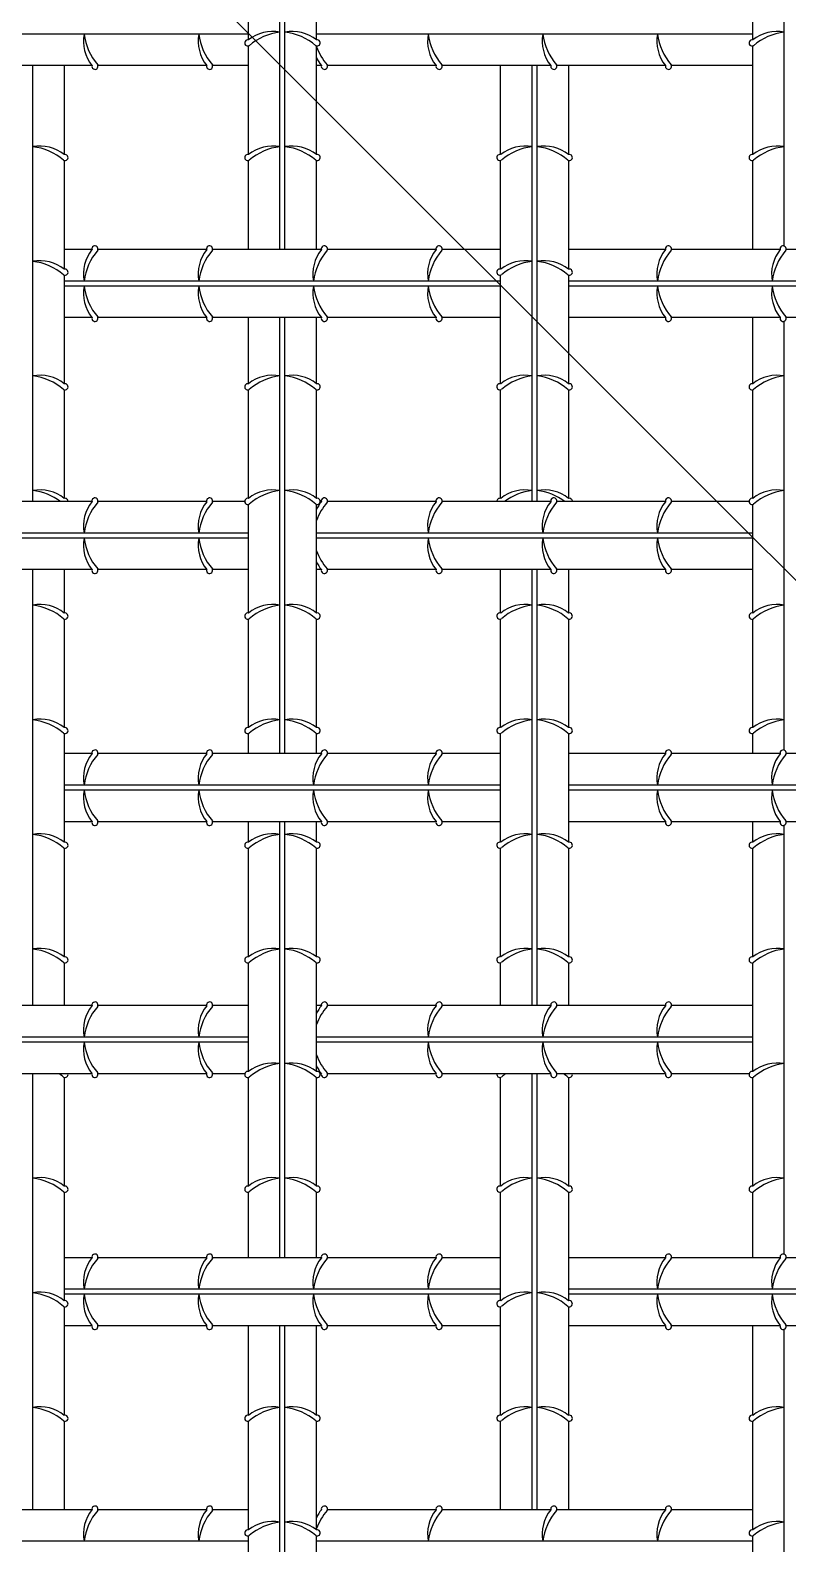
# Model space of a CAD drawing. Header units: millimetres. Extents: x -4774.1 to -4752.9, y -4666.5 to -4651.
# Drawn here: x -4760.564 to -4759.723, y -4660.038 to -4658.356 of the extents above; entities that cross this region are included whole.
import ezdxf

# ---------------------------------------------------------------- set-up
doc = ezdxf.new("R2010")
doc.units = ezdxf.units.MM
doc.header["$LTSCALE"] = 10
doc.layers.add('Termotécnica', color=7, linetype='Continuous')

msp = doc.modelspace()

# ---------------------------------------------------------------- linework, layer by layer
at = {"layer": 'Termotécnica', "color": 1}
for p, q in [((-4760.2863, -4658.6001), (-4760.2863, -4658.1157)), ((-4760.2808, -4658.6001), (-4760.2808, -4658.1157)), ((-4759.7263, -4658.5963), (-4759.7263, -4658.1195)), ((-4760.3213, -4658.3672), (-4760.3213, -4658.2464)), ((-4760.2457, -4658.3672), (-4760.2457, -4658.2464)), ((-4759.7613, -4658.3672), (-4759.7613, -4658.2464)), ((-4760.3213, -4658.3606), (-4760.8057, -4658.3606)), ((-4759.7613, -4658.3606), (-4760.2457, -4658.3606)), ((-4760.3213, -4658.4945), (-4760.3213, -4658.3738)), ((-4760.2457, -4658.4945), (-4760.2457, -4658.3738)), ((-4759.7613, -4658.4945), (-4759.7613, -4658.3738)), ((-4760.495, -4658.3957), (-4760.6157, -4658.3957)), ((-4760.5608, -4658.8801), (-4760.5608, -4658.3957)), ((-4760.5257, -4658.4945), (-4760.5257, -4658.3957)), ((-4760.3677, -4658.3957), (-4760.4884, -4658.3957)), ((-4760.3213, -4658.3957), (-4760.3611, -4658.3957)), ((-4760.2403, -4658.3957), (-4760.2457, -4658.3957)), ((-4760.113, -4658.3957), (-4760.2337, -4658.3957)), ((-4759.9856, -4658.3957), (-4760.1064, -4658.3957)), ((-4760.0413, -4658.4945), (-4760.0413, -4658.3957)), ((-4760.0063, -4658.8801), (-4760.0063, -4658.3957)), ((-4760.0008, -4658.8801), (-4760.0008, -4658.3957)), ((-4759.8583, -4658.3957), (-4759.979, -4658.3957)), ((-4759.9657, -4658.4945), (-4759.9657, -4658.3957)), ((-4759.7613, -4658.3957), (-4759.8517, -4658.3957)), ((-4760.5257, -4658.6218), (-4760.5257, -4658.5011)), ((-4760.3213, -4658.6001), (-4760.3213, -4658.5011)), ((-4760.2457, -4658.6001), (-4760.2457, -4658.5011)), ((-4760.0413, -4658.6218), (-4760.0413, -4658.5011)), ((-4759.9657, -4658.6218), (-4759.9657, -4658.5011)), ((-4759.7613, -4658.6001), (-4759.7613, -4658.5011)), ((-4760.495, -4658.6001), (-4760.5257, -4658.6001)), ((-4760.3677, -4658.6001), (-4760.4884, -4658.6001)), ((-4760.2403, -4658.6001), (-4760.3611, -4658.6001)), ((-4760.113, -4658.6001), (-4760.2337, -4658.6001)), ((-4760.0413, -4658.6001), (-4760.1064, -4658.6001)), ((-4759.8583, -4658.6001), (-4759.9657, -4658.6001)), ((-4759.731, -4658.6001), (-4759.8517, -4658.6001)), ((-4759.6036, -4658.6001), (-4759.7244, -4658.6001)), ((-4760.5257, -4658.7492), (-4760.5257, -4658.6285)), ((-4760.0413, -4658.6352), (-4760.5257, -4658.6352)), ((-4760.0413, -4658.6406), (-4760.5257, -4658.6406)), ((-4760.0413, -4658.7492), (-4760.0413, -4658.6285)), ((-4759.9657, -4658.7492), (-4759.9657, -4658.6285)), ((-4759.4813, -4658.6352), (-4759.9657, -4658.6352)), ((-4759.4813, -4658.6406), (-4759.9657, -4658.6406)), ((-4760.495, -4658.6757), (-4760.5257, -4658.6757)), ((-4760.3677, -4658.6757), (-4760.4884, -4658.6757)), ((-4760.2403, -4658.6757), (-4760.3611, -4658.6757)), ((-4760.3213, -4658.7492), (-4760.3213, -4658.6757)), ((-4760.2863, -4659.1601), (-4760.2863, -4658.6757)), ((-4760.2808, -4659.1601), (-4760.2808, -4658.6757)), ((-4760.2457, -4658.7492), (-4760.2457, -4658.6757)), ((-4760.113, -4658.6757), (-4760.2337, -4658.6757)), ((-4760.0413, -4658.6757), (-4760.1064, -4658.6757)), ((-4759.8583, -4658.6757), (-4759.9657, -4658.6757)), ((-4759.731, -4658.6757), (-4759.8517, -4658.6757)), ((-4759.7613, -4658.7492), (-4759.7613, -4658.6757)), ((-4759.6036, -4658.6757), (-4759.7244, -4658.6757)), ((-4759.7263, -4659.1563), (-4759.7263, -4658.6795)), ((-4760.5257, -4658.8765), (-4760.5257, -4658.7558)), ((-4760.3213, -4658.8765), (-4760.3213, -4658.7558)), ((-4760.2457, -4658.8765), (-4760.2457, -4658.7558)), ((-4760.0413, -4658.8765), (-4760.0413, -4658.7558)), ((-4759.9657, -4658.8765), (-4759.9657, -4658.7558)), ((-4759.7613, -4658.8765), (-4759.7613, -4658.7558)), ((-4760.495, -4658.8801), (-4760.6157, -4658.8801)), ((-4760.3677, -4658.8801), (-4760.4884, -4658.8801)), ((-4760.3254, -4658.8801), (-4760.3611, -4658.8801)), ((-4760.3213, -4659.0039), (-4760.3213, -4658.8831)), ((-4760.2457, -4659.0039), (-4760.2457, -4658.8831)), ((-4760.2403, -4658.8801), (-4760.2416, -4658.8801)), ((-4760.113, -4658.8801), (-4760.2337, -4658.8801)), ((-4759.9856, -4658.8801), (-4760.1064, -4658.8801)), ((-4759.8583, -4658.8801), (-4759.979, -4658.8801)), ((-4759.7654, -4658.8801), (-4759.8517, -4658.8801)), ((-4759.7613, -4659.0039), (-4759.7613, -4658.8831)), ((-4760.3213, -4658.9152), (-4760.8057, -4658.9152)), ((-4760.3213, -4658.9206), (-4760.8057, -4658.9206)), ((-4759.7613, -4658.9152), (-4760.2457, -4658.9152)), ((-4759.7613, -4658.9206), (-4760.2457, -4658.9206)), ((-4760.495, -4658.9557), (-4760.6157, -4658.9557)), ((-4760.5608, -4659.4401), (-4760.5608, -4658.9557)), ((-4760.5257, -4659.0039), (-4760.5257, -4658.9557)), ((-4760.3677, -4658.9557), (-4760.4884, -4658.9557)), ((-4760.3213, -4658.9557), (-4760.3611, -4658.9557)), ((-4760.2403, -4658.9557), (-4760.2457, -4658.9557)), ((-4760.113, -4658.9557), (-4760.2337, -4658.9557)), ((-4759.9856, -4658.9557), (-4760.1064, -4658.9557)), ((-4760.0413, -4659.0039), (-4760.0413, -4658.9557)), ((-4760.0063, -4659.4401), (-4760.0063, -4658.9557)), ((-4760.0008, -4659.4401), (-4760.0008, -4658.9557)), ((-4759.8583, -4658.9557), (-4759.979, -4658.9557)), ((-4759.9657, -4659.0039), (-4759.9657, -4658.9557)), ((-4759.7613, -4658.9557), (-4759.8517, -4658.9557)), ((-4760.5257, -4659.1312), (-4760.5257, -4659.0105)), ((-4760.3213, -4659.1312), (-4760.3213, -4659.0105)), ((-4760.2457, -4659.1312), (-4760.2457, -4659.0105)), ((-4760.0413, -4659.1312), (-4760.0413, -4659.0105)), ((-4759.9657, -4659.1312), (-4759.9657, -4659.0105)), ((-4759.7613, -4659.1312), (-4759.7613, -4659.0105)), ((-4760.5257, -4659.2585), (-4760.5257, -4659.1378)), ((-4760.3213, -4659.1601), (-4760.3213, -4659.1378)), ((-4760.2457, -4659.1601), (-4760.2457, -4659.1378)), ((-4760.0413, -4659.2585), (-4760.0413, -4659.1378)), ((-4759.9657, -4659.2585), (-4759.9657, -4659.1378)), ((-4759.7613, -4659.1601), (-4759.7613, -4659.1378)), ((-4760.495, -4659.1601), (-4760.5257, -4659.1601)), ((-4760.3677, -4659.1601), (-4760.4884, -4659.1601)), ((-4760.2403, -4659.1601), (-4760.3611, -4659.1601)), ((-4760.113, -4659.1601), (-4760.2337, -4659.1601)), ((-4760.0413, -4659.1601), (-4760.1064, -4659.1601)), ((-4759.8583, -4659.1601), (-4759.9657, -4659.1601)), ((-4759.731, -4659.1601), (-4759.8517, -4659.1601)), ((-4759.6036, -4659.1601), (-4759.7244, -4659.1601)), ((-4760.0413, -4659.1952), (-4760.5257, -4659.1952)), ((-4759.4813, -4659.1952), (-4759.9657, -4659.1952)), ((-4760.0413, -4659.2006), (-4760.5257, -4659.2006)), ((-4759.4813, -4659.2006), (-4759.9657, -4659.2006)), ((-4760.495, -4659.2357), (-4760.5257, -4659.2357)), ((-4760.3677, -4659.2357), (-4760.4884, -4659.2357)), ((-4760.2403, -4659.2357), (-4760.3611, -4659.2357)), ((-4760.3213, -4659.2585), (-4760.3213, -4659.2357)), ((-4760.2863, -4659.7201), (-4760.2863, -4659.2357)), ((-4760.2808, -4659.7201), (-4760.2808, -4659.2357)), ((-4760.2457, -4659.2585), (-4760.2457, -4659.2357)), ((-4760.113, -4659.2357), (-4760.2337, -4659.2357)), ((-4760.0413, -4659.2357), (-4760.1064, -4659.2357)), ((-4759.8583, -4659.2357), (-4759.9657, -4659.2357)), ((-4759.731, -4659.2357), (-4759.8517, -4659.2357)), ((-4759.7613, -4659.2585), (-4759.7613, -4659.2357)), ((-4759.7263, -4659.7163), (-4759.7263, -4659.2395)), ((-4759.6036, -4659.2357), (-4759.7244, -4659.2357)), ((-4760.5257, -4659.3859), (-4760.5257, -4659.2651)), ((-4760.3213, -4659.3859), (-4760.3213, -4659.2651)), ((-4760.2457, -4659.3859), (-4760.2457, -4659.2651)), ((-4760.0413, -4659.3859), (-4760.0413, -4659.2651)), ((-4759.9657, -4659.3859), (-4759.9657, -4659.2651)), ((-4759.7613, -4659.3859), (-4759.7613, -4659.2651)), ((-4760.5257, -4659.4401), (-4760.5257, -4659.3925)), ((-4760.3213, -4659.5132), (-4760.3213, -4659.3925)), ((-4760.2457, -4659.5132), (-4760.2457, -4659.3925)), ((-4760.0413, -4659.4401), (-4760.0413, -4659.3925)), ((-4759.9657, -4659.4401), (-4759.9657, -4659.3925)), ((-4759.7613, -4659.5132), (-4759.7613, -4659.3925)), ((-4760.495, -4659.4401), (-4760.6157, -4659.4401)), ((-4760.3677, -4659.4401), (-4760.4884, -4659.4401)), ((-4760.3213, -4659.4401), (-4760.3611, -4659.4401)), ((-4760.2403, -4659.4401), (-4760.2457, -4659.4401)), ((-4760.113, -4659.4401), (-4760.2337, -4659.4401)), ((-4759.9856, -4659.4401), (-4760.1064, -4659.4401)), ((-4759.8583, -4659.4401), (-4759.979, -4659.4401)), ((-4759.7613, -4659.4401), (-4759.8517, -4659.4401)), ((-4760.3213, -4659.4752), (-4760.8057, -4659.4752)), ((-4760.3213, -4659.4806), (-4760.8057, -4659.4806)), ((-4759.7613, -4659.4752), (-4760.2457, -4659.4752)), ((-4759.7613, -4659.4806), (-4760.2457, -4659.4806)), ((-4760.495, -4659.5157), (-4760.6157, -4659.5157)), ((-4760.5608, -4660.0001), (-4760.5608, -4659.5157)), ((-4760.3677, -4659.5157), (-4760.4884, -4659.5157)), ((-4760.3254, -4659.5157), (-4760.3611, -4659.5157)), ((-4760.2403, -4659.5157), (-4760.2417, -4659.5157)), ((-4760.113, -4659.5157), (-4760.2337, -4659.5157)), ((-4759.9856, -4659.5157), (-4760.1064, -4659.5157)), ((-4760.0063, -4660.0001), (-4760.0063, -4659.5157)), ((-4760.0008, -4660.0001), (-4760.0008, -4659.5157)), ((-4759.8583, -4659.5157), (-4759.979, -4659.5157)), ((-4759.7654, -4659.5157), (-4759.8517, -4659.5157)), ((-4760.5257, -4659.6406), (-4760.5257, -4659.5198)), ((-4760.3213, -4659.6406), (-4760.3213, -4659.5198)), ((-4760.2457, -4659.6406), (-4760.2457, -4659.5198)), ((-4760.0413, -4659.6406), (-4760.0413, -4659.5198)), ((-4759.9657, -4659.6406), (-4759.9657, -4659.5198)), ((-4759.7613, -4659.6406), (-4759.7613, -4659.5198)), ((-4760.5257, -4659.7679), (-4760.5257, -4659.6472)), ((-4760.3213, -4659.7201), (-4760.3213, -4659.6472)), ((-4760.2457, -4659.7201), (-4760.2457, -4659.6472)), ((-4760.0413, -4659.7679), (-4760.0413, -4659.6472)), ((-4759.9657, -4659.7679), (-4759.9657, -4659.6472)), ((-4759.7613, -4659.7201), (-4759.7613, -4659.6472)), ((-4760.495, -4659.7201), (-4760.5257, -4659.7201)), ((-4760.3677, -4659.7201), (-4760.4884, -4659.7201)), ((-4760.2403, -4659.7201), (-4760.3611, -4659.7201)), ((-4760.113, -4659.7201), (-4760.2337, -4659.7201)), ((-4760.0413, -4659.7201), (-4760.1064, -4659.7201)), ((-4759.8583, -4659.7201), (-4759.9657, -4659.7201)), ((-4759.731, -4659.7201), (-4759.8517, -4659.7201)), ((-4759.6036, -4659.7201), (-4759.7244, -4659.7201)), ((-4760.0413, -4659.7552), (-4760.5257, -4659.7552)), ((-4760.0413, -4659.7606), (-4760.5257, -4659.7606)), ((-4759.4813, -4659.7552), (-4759.9657, -4659.7552)), ((-4759.4813, -4659.7606), (-4759.9657, -4659.7606)), ((-4760.5257, -4659.8952), (-4760.5257, -4659.7745)), ((-4760.0413, -4659.8952), (-4760.0413, -4659.7745)), ((-4759.9657, -4659.8952), (-4759.9657, -4659.7745)), ((-4760.495, -4659.7957), (-4760.5257, -4659.7957)), ((-4760.3677, -4659.7957), (-4760.4884, -4659.7957)), ((-4760.2403, -4659.7957), (-4760.3611, -4659.7957)), ((-4760.3213, -4659.8952), (-4760.3213, -4659.7957)), ((-4760.2863, -4660.2801), (-4760.2863, -4659.7957)), ((-4760.2808, -4660.2801), (-4760.2808, -4659.7957)), ((-4760.2457, -4659.8952), (-4760.2457, -4659.7957)), ((-4760.113, -4659.7957), (-4760.2337, -4659.7957)), ((-4760.0413, -4659.7957), (-4760.1064, -4659.7957)), ((-4759.8583, -4659.7957), (-4759.9657, -4659.7957)), ((-4759.731, -4659.7957), (-4759.8517, -4659.7957)), ((-4759.7613, -4659.8952), (-4759.7613, -4659.7957)), ((-4759.7263, -4660.2763), (-4759.7263, -4659.7995)), ((-4759.6036, -4659.7957), (-4759.7244, -4659.7957)), ((-4760.5257, -4660.0001), (-4760.5257, -4659.9018)), ((-4760.3213, -4660.0226), (-4760.3213, -4659.9018)), ((-4760.2457, -4660.0226), (-4760.2457, -4659.9018)), ((-4760.0413, -4660.0001), (-4760.0413, -4659.9018)), ((-4759.9657, -4660.0001), (-4759.9657, -4659.9018)), ((-4759.7613, -4660.0226), (-4759.7613, -4659.9018)), ((-4760.495, -4660.0001), (-4760.6157, -4660.0001)), ((-4760.3677, -4660.0001), (-4760.4884, -4660.0001)), ((-4760.3213, -4660.0001), (-4760.3611, -4660.0001)), ((-4760.113, -4660.0001), (-4760.2337, -4660.0001)), ((-4759.9856, -4660.0001), (-4760.1064, -4660.0001)), ((-4759.8583, -4660.0001), (-4759.979, -4660.0001)), ((-4759.7613, -4660.0001), (-4759.8517, -4660.0001)), ((-4760.3213, -4660.0352), (-4760.8057, -4660.0352)), ((-4760.3213, -4660.1499), (-4760.3213, -4660.0292)), ((-4760.2457, -4660.1499), (-4760.2457, -4660.0292)), ((-4759.7613, -4660.0352), (-4760.2457, -4660.0352)), ((-4759.7613, -4660.1499), (-4759.7613, -4660.0292))]:
    msp.add_line(p, q, dxfattribs=at)
at = {"layer": 'Termotécnica', "color": 2}
for p, q in [((-4759.8011, -4658.8798), (-4760.4034, -4658.2776)), ((-4758.6741, -4660.0069), (-4759.8011, -4658.8798))]:
    msp.add_line(p, q, dxfattribs=at)
at = {"layer": 'Termotécnica', "color": 1}
for centre, radius, start, end in [((-4760.461, -4658.3685), 0.0435, 169.5708, 218.5566), ((-4760.4397, -4658.3529), 0.0645, 186.8684, 220.623), ((-4760.3336, -4658.3685), 0.0435, 169.5708, 218.5566), ((-4760.3124, -4658.3529), 0.0645, 186.8684, 220.623), ((-4760.3221, -4658.3705), 0.00339, 76.0461, 296.6257), ((-4760.2941, -4658.4012), 0.0435, 79.5708, 128.5566), ((-4760.2785, -4658.4225), 0.0645, 96.8684, 130.623), ((-4760.2729, -4658.4012), 0.0435, 51.4434, 100.4292), ((-4760.2885, -4658.4225), 0.0645, 49.377, 83.1316), ((-4760.245, -4658.3705), 0.00339, 243.3743, 103.9539), ((-4760.0789, -4658.3685), 0.0435, 169.5708, 218.5566), ((-4760.0577, -4658.3529), 0.0645, 186.8684, 220.623), ((-4759.9516, -4658.3685), 0.0435, 169.5708, 218.5566), ((-4759.9303, -4658.3529), 0.0645, 186.8684, 220.623), ((-4759.8243, -4658.3685), 0.0435, 169.5708, 218.5566), ((-4759.803, -4658.3529), 0.0645, 186.8684, 220.623), ((-4759.7621, -4658.3705), 0.00339, 76.0461, 296.6257), ((-4759.7341, -4658.4012), 0.0435, 79.5708, 128.5566), ((-4759.7185, -4658.4225), 0.0645, 96.8684, 130.623), ((-4760.185, -4658.3529), 0.0645, 199.746, 220.623), ((-4760.2063, -4658.3685), 0.0435, 204.9165, 218.5566), ((-4760.4917, -4658.3965), 0.00339, 166.0461, 26.6257), ((-4760.3644, -4658.3965), 0.00339, 166.0461, 26.6257), ((-4760.237, -4658.3965), 0.00339, 166.0461, 26.6257), ((-4760.1097, -4658.3965), 0.00339, 166.0461, 26.6257), ((-4759.9823, -4658.3965), 0.00339, 166.0461, 26.6257), ((-4759.855, -4658.3965), 0.00339, 166.0461, 26.6257), ((-4760.5529, -4658.5285), 0.0435, 51.4434, 100.4292), ((-4760.5685, -4658.5498), 0.0645, 49.377, 83.1316), ((-4760.2941, -4658.5285), 0.0435, 79.5708, 128.5566), ((-4760.2785, -4658.5498), 0.0645, 96.8684, 130.623), ((-4760.2729, -4658.5285), 0.0435, 51.4434, 100.4292), ((-4760.2885, -4658.5498), 0.0645, 49.377, 83.1316), ((-4760.0141, -4658.5285), 0.0435, 79.5708, 128.5566), ((-4759.9985, -4658.5498), 0.0645, 96.8684, 130.623), ((-4759.9929, -4658.5285), 0.0435, 51.4434, 100.4292), ((-4760.0085, -4658.5498), 0.0645, 49.377, 83.1316), ((-4759.7341, -4658.5285), 0.0435, 79.5708, 128.5566), ((-4759.7185, -4658.5498), 0.0645, 96.8684, 130.623), ((-4760.525, -4658.4978), 0.00339, 243.3743, 103.9539), ((-4760.3221, -4658.4978), 0.00339, 76.0461, 296.6257), ((-4760.245, -4658.4978), 0.00339, 243.3743, 103.9539), ((-4760.0421, -4658.4978), 0.00339, 76.0461, 296.6257), ((-4759.965, -4658.4978), 0.00339, 243.3743, 103.9539), ((-4759.7621, -4658.4978), 0.00339, 76.0461, 296.6257), ((-4760.461, -4658.6273), 0.0435, 141.4434, 190.4292), ((-4760.4397, -4658.6429), 0.0645, 139.377, 173.1316), ((-4760.4917, -4658.5994), 0.00339, 333.3743, 193.9539), ((-4760.3336, -4658.6273), 0.0435, 141.4434, 190.4292), ((-4760.3124, -4658.6429), 0.0645, 139.377, 173.1316), ((-4760.3644, -4658.5994), 0.00339, 333.3743, 193.9539), ((-4760.2063, -4658.6273), 0.0435, 141.4434, 190.4292), ((-4760.185, -4658.6429), 0.0645, 139.377, 173.1316), ((-4760.237, -4658.5994), 0.00339, 333.3743, 193.9539), ((-4760.0789, -4658.6273), 0.0435, 141.4434, 190.4292), ((-4760.0577, -4658.6429), 0.0645, 139.377, 173.1316), ((-4760.1097, -4658.5994), 0.00339, 333.3743, 193.9539), ((-4759.8243, -4658.6273), 0.0435, 141.4434, 190.4292), ((-4759.803, -4658.6429), 0.0645, 139.377, 173.1316), ((-4759.855, -4658.5994), 0.00339, 333.3743, 193.9539), ((-4759.6969, -4658.6273), 0.0435, 141.4434, 190.4292), ((-4759.6757, -4658.6429), 0.0645, 139.377, 173.1316), ((-4759.7277, -4658.5994), 0.00339, 333.3743, 193.9539), ((-4760.5529, -4658.6559), 0.0435, 51.4434, 100.4292), ((-4760.5685, -4658.6772), 0.0645, 49.377, 83.1316), ((-4760.525, -4658.6251), 0.00339, 243.3743, 103.9539), ((-4760.0421, -4658.6251), 0.00339, 76.0461, 296.6257), ((-4760.0141, -4658.6559), 0.0435, 79.5708, 128.5566), ((-4759.9985, -4658.6772), 0.0645, 96.8684, 130.623), ((-4759.9929, -4658.6559), 0.0435, 51.4434, 100.4292), ((-4760.0085, -4658.6772), 0.0645, 49.377, 83.1316), ((-4759.965, -4658.6251), 0.00339, 243.3743, 103.9539), ((-4760.461, -4658.6485), 0.0435, 169.5708, 218.5566), ((-4760.4397, -4658.6329), 0.0645, 186.8684, 220.623), ((-4760.3336, -4658.6485), 0.0435, 169.5708, 218.5566), ((-4760.3124, -4658.6329), 0.0645, 186.8684, 220.623), ((-4760.2063, -4658.6485), 0.0435, 169.5708, 218.5566), ((-4760.185, -4658.6329), 0.0645, 186.8684, 220.623), ((-4760.0789, -4658.6485), 0.0435, 169.5708, 218.5566), ((-4760.0577, -4658.6329), 0.0645, 186.8684, 220.623), ((-4759.8243, -4658.6485), 0.0435, 169.5708, 218.5566), ((-4759.803, -4658.6329), 0.0645, 186.8684, 220.623), ((-4759.6969, -4658.6485), 0.0435, 169.5708, 218.5566), ((-4759.6757, -4658.6329), 0.0645, 186.8684, 220.623), ((-4760.4917, -4658.6765), 0.00339, 166.0461, 26.6257), ((-4760.3644, -4658.6765), 0.00339, 166.0461, 26.6257), ((-4760.237, -4658.6765), 0.00339, 166.0461, 26.6257), ((-4760.1097, -4658.6765), 0.00339, 166.0461, 26.6257), ((-4759.855, -4658.6765), 0.00339, 166.0461, 26.6257), ((-4759.7277, -4658.6765), 0.00339, 166.0461, 26.6257), ((-4760.5529, -4658.7832), 0.0435, 51.4434, 100.4292), ((-4760.5685, -4658.8045), 0.0645, 49.377, 83.1316), ((-4760.2941, -4658.7832), 0.0435, 79.5708, 128.5566), ((-4760.2785, -4658.8045), 0.0645, 96.8684, 130.623), ((-4760.2729, -4658.7832), 0.0435, 51.4434, 100.4292), ((-4760.2885, -4658.8045), 0.0645, 49.377, 83.1316), ((-4760.0141, -4658.7832), 0.0435, 79.5708, 128.5566), ((-4759.9985, -4658.8045), 0.0645, 96.8684, 130.623), ((-4759.9929, -4658.7832), 0.0435, 51.4434, 100.4292), ((-4760.0085, -4658.8045), 0.0645, 49.377, 83.1316), ((-4759.7341, -4658.7832), 0.0435, 79.5708, 128.5566), ((-4759.7185, -4658.8045), 0.0645, 96.8684, 130.623), ((-4760.525, -4658.7525), 0.00339, 243.3743, 103.9539), ((-4760.3221, -4658.7525), 0.00339, 76.0461, 296.6257), ((-4760.245, -4658.7525), 0.00339, 243.3743, 103.9539), ((-4760.0421, -4658.7525), 0.00339, 76.0461, 296.6257), ((-4759.965, -4658.7525), 0.00339, 243.3743, 103.9539), ((-4759.7621, -4658.7525), 0.00339, 76.0461, 296.6257), ((-4760.5529, -4658.9106), 0.0435, 51.4434, 100.4292), ((-4760.5685, -4658.9318), 0.0645, 53.2481, 83.1316), ((-4760.525, -4658.8798), 0.00339, 354.8253, 103.9539), ((-4760.4917, -4658.8794), 0.00339, 333.3743, 193.9539), ((-4760.3644, -4658.8794), 0.00339, 333.3743, 193.9539), ((-4760.3221, -4658.8798), 0.00339, 76.0461, 296.6257), ((-4760.2941, -4658.9106), 0.0435, 79.5708, 128.5566), ((-4760.2785, -4658.9318), 0.0645, 96.8684, 130.623), ((-4760.2729, -4658.9106), 0.0435, 51.4434, 100.4292), ((-4760.2885, -4658.9318), 0.0645, 49.377, 83.1316), ((-4760.245, -4658.8798), 0.00339, 243.3743, 103.9539), ((-4760.237, -4658.8794), 0.00339, 333.3743, 193.9539), ((-4760.1097, -4658.8794), 0.00339, 333.3743, 193.9539), ((-4760.0421, -4658.8798), 0.00339, 76.0461, 185.1747), ((-4760.0141, -4658.9106), 0.0435, 79.5708, 128.5566), ((-4759.9985, -4658.9318), 0.0645, 96.8684, 126.7519), ((-4759.9929, -4658.9106), 0.0435, 51.4434, 100.4292), ((-4760.0085, -4658.9318), 0.0645, 53.2481, 83.1316), ((-4759.9823, -4658.8794), 0.00339, 333.3743, 193.9539), ((-4759.965, -4658.8798), 0.00339, 354.8253, 103.9539), ((-4759.855, -4658.8794), 0.00339, 333.3743, 193.9539), ((-4759.7621, -4658.8798), 0.00339, 76.0461, 296.6257), ((-4759.7341, -4658.9106), 0.0435, 79.5708, 128.5566), ((-4759.7185, -4658.9318), 0.0645, 96.8684, 130.623), ((-4760.461, -4658.9073), 0.0435, 141.4434, 190.4292), ((-4760.4397, -4658.9229), 0.0645, 139.377, 173.1316), ((-4760.3336, -4658.9073), 0.0435, 141.4434, 190.4292), ((-4760.3124, -4658.9229), 0.0645, 139.377, 173.1316), ((-4760.2063, -4658.9073), 0.0435, 141.4434, 155.0835), ((-4760.185, -4658.9229), 0.0645, 139.377, 160.254), ((-4760.0789, -4658.9073), 0.0435, 141.4434, 190.4292), ((-4760.0577, -4658.9229), 0.0645, 139.377, 173.1316), ((-4759.9516, -4658.9073), 0.0435, 141.4434, 190.4292), ((-4759.9303, -4658.9229), 0.0645, 139.377, 173.1316), ((-4759.8243, -4658.9073), 0.0435, 141.4434, 190.4292), ((-4759.803, -4658.9229), 0.0645, 139.377, 173.1316), ((-4760.461, -4658.9285), 0.0435, 169.5708, 218.5566), ((-4760.4397, -4658.9129), 0.0645, 186.8684, 220.623), ((-4760.3336, -4658.9285), 0.0435, 169.5708, 218.5566), ((-4760.3124, -4658.9129), 0.0645, 186.8684, 220.623), ((-4760.0789, -4658.9285), 0.0435, 169.5708, 218.5566), ((-4760.0577, -4658.9129), 0.0645, 186.8684, 220.623), ((-4759.9516, -4658.9285), 0.0435, 169.5708, 218.5566), ((-4759.9303, -4658.9129), 0.0645, 186.8684, 220.623), ((-4759.8243, -4658.9285), 0.0435, 169.5708, 218.5566), ((-4759.803, -4658.9129), 0.0645, 186.8684, 220.623), ((-4760.185, -4658.9129), 0.0645, 199.746, 220.623), ((-4760.4917, -4658.9565), 0.00339, 166.0461, 26.6257), ((-4760.3644, -4658.9565), 0.00339, 166.0461, 26.6257), ((-4760.2063, -4658.9285), 0.0435, 204.9165, 218.5566), ((-4760.237, -4658.9565), 0.00339, 166.0461, 26.6257), ((-4760.1097, -4658.9565), 0.00339, 166.0461, 26.6257), ((-4759.9823, -4658.9565), 0.00339, 166.0461, 26.6257), ((-4759.855, -4658.9565), 0.00339, 166.0461, 26.6257), ((-4760.5529, -4659.0379), 0.0435, 51.4434, 100.4292), ((-4760.5685, -4659.0592), 0.0645, 49.377, 83.1316), ((-4760.2941, -4659.0379), 0.0435, 79.5708, 128.5566), ((-4760.2785, -4659.0592), 0.0645, 96.8684, 130.623), ((-4760.2729, -4659.0379), 0.0435, 51.4434, 100.4292), ((-4760.2885, -4659.0592), 0.0645, 49.377, 83.1316), ((-4760.0141, -4659.0379), 0.0435, 79.5708, 128.5566), ((-4759.9985, -4659.0592), 0.0645, 96.8684, 130.623), ((-4759.9929, -4659.0379), 0.0435, 51.4434, 100.4292), ((-4760.0085, -4659.0592), 0.0645, 49.377, 83.1316), ((-4759.7341, -4659.0379), 0.0435, 79.5708, 128.5566), ((-4759.7185, -4659.0592), 0.0645, 96.8684, 130.623), ((-4760.525, -4659.0072), 0.00339, 243.3743, 103.9539), ((-4760.3221, -4659.0072), 0.00339, 76.0461, 296.6257), ((-4760.245, -4659.0072), 0.00339, 243.3743, 103.9539), ((-4760.0421, -4659.0072), 0.00339, 76.0461, 296.6257), ((-4759.965, -4659.0072), 0.00339, 243.3743, 103.9539), ((-4759.7621, -4659.0072), 0.00339, 76.0461, 296.6257), ((-4760.5529, -4659.1652), 0.0435, 51.4434, 100.4292), ((-4760.5685, -4659.1865), 0.0645, 49.377, 83.1316), ((-4760.2941, -4659.1652), 0.0435, 79.5708, 128.5566), ((-4760.2785, -4659.1865), 0.0645, 96.8684, 130.623), ((-4760.2729, -4659.1652), 0.0435, 51.4434, 100.4292), ((-4760.2885, -4659.1865), 0.0645, 49.377, 83.1316), ((-4760.0141, -4659.1652), 0.0435, 79.5708, 128.5566), ((-4759.9985, -4659.1865), 0.0645, 96.8684, 130.623), ((-4759.9929, -4659.1652), 0.0435, 51.4434, 100.4292), ((-4760.0085, -4659.1865), 0.0645, 49.377, 83.1316), ((-4759.7341, -4659.1652), 0.0435, 79.5708, 128.5566), ((-4759.7185, -4659.1865), 0.0645, 96.8684, 130.623), ((-4760.525, -4659.1345), 0.00339, 243.3743, 103.9539), ((-4760.3221, -4659.1345), 0.00339, 76.0461, 296.6257), ((-4760.245, -4659.1345), 0.00339, 243.3743, 103.9539), ((-4760.0421, -4659.1345), 0.00339, 76.0461, 296.6257), ((-4759.965, -4659.1345), 0.00339, 243.3743, 103.9539), ((-4759.7621, -4659.1345), 0.00339, 76.0461, 296.6257), ((-4760.461, -4659.1873), 0.0435, 141.4434, 190.4292), ((-4760.4397, -4659.2029), 0.0645, 139.377, 173.1316), ((-4760.4917, -4659.1594), 0.00339, 333.3743, 193.9539), ((-4760.3336, -4659.1873), 0.0435, 141.4434, 190.4292), ((-4760.3124, -4659.2029), 0.0645, 139.377, 173.1316), ((-4760.3644, -4659.1594), 0.00339, 333.3743, 193.9539), ((-4760.2063, -4659.1873), 0.0435, 141.4434, 190.4292), ((-4760.185, -4659.2029), 0.0645, 139.377, 173.1316), ((-4760.237, -4659.1594), 0.00339, 333.3743, 193.9539), ((-4760.0789, -4659.1873), 0.0435, 141.4434, 190.4292), ((-4760.0577, -4659.2029), 0.0645, 139.377, 173.1316), ((-4760.1097, -4659.1594), 0.00339, 333.3743, 193.9539), ((-4759.8243, -4659.1873), 0.0435, 141.4434, 190.4292), ((-4759.803, -4659.2029), 0.0645, 139.377, 173.1316), ((-4759.855, -4659.1594), 0.00339, 333.3743, 193.9539), ((-4759.6969, -4659.1873), 0.0435, 141.4434, 190.4292), ((-4759.6757, -4659.2029), 0.0645, 139.377, 173.1316), ((-4759.7277, -4659.1594), 0.00339, 333.3743, 193.9539), ((-4760.461, -4659.2085), 0.0435, 169.5708, 218.5566), ((-4760.4397, -4659.1929), 0.0645, 186.8684, 220.623), ((-4760.3336, -4659.2085), 0.0435, 169.5708, 218.5566), ((-4760.3124, -4659.1929), 0.0645, 186.8684, 220.623), ((-4760.2063, -4659.2085), 0.0435, 169.5708, 218.5566), ((-4760.185, -4659.1929), 0.0645, 186.8684, 220.623), ((-4760.0789, -4659.2085), 0.0435, 169.5708, 218.5566), ((-4760.0577, -4659.1929), 0.0645, 186.8684, 220.623), ((-4759.8243, -4659.2085), 0.0435, 169.5708, 218.5566), ((-4759.803, -4659.1929), 0.0645, 186.8684, 220.623), ((-4759.6969, -4659.2085), 0.0435, 169.5708, 218.5566), ((-4759.6757, -4659.1929), 0.0645, 186.8684, 220.623), ((-4760.4917, -4659.2365), 0.00339, 166.0461, 26.6257), ((-4760.3644, -4659.2365), 0.00339, 166.0461, 26.6257), ((-4760.237, -4659.2365), 0.00339, 166.0461, 26.6257), ((-4760.1097, -4659.2365), 0.00339, 166.0461, 26.6257), ((-4759.855, -4659.2365), 0.00339, 166.0461, 26.6257), ((-4759.7277, -4659.2365), 0.00339, 166.0461, 26.6257), ((-4760.5529, -4659.2926), 0.0435, 51.4434, 100.4292), ((-4760.5685, -4659.3138), 0.0645, 49.377, 83.1316), ((-4760.525, -4659.2618), 0.00339, 243.3743, 103.9539), ((-4760.3221, -4659.2618), 0.00339, 76.0461, 296.6257), ((-4760.2941, -4659.2926), 0.0435, 79.5708, 128.5566), ((-4760.2785, -4659.3138), 0.0645, 96.8684, 130.623), ((-4760.2729, -4659.2926), 0.0435, 51.4434, 100.4292), ((-4760.2885, -4659.3138), 0.0645, 49.377, 83.1316), ((-4760.245, -4659.2618), 0.00339, 243.3743, 103.9539), ((-4760.0421, -4659.2618), 0.00339, 76.0461, 296.6257), ((-4760.0141, -4659.2926), 0.0435, 79.5708, 128.5566), ((-4759.9985, -4659.3138), 0.0645, 96.8684, 130.623), ((-4759.9929, -4659.2926), 0.0435, 51.4434, 100.4292), ((-4760.0085, -4659.3138), 0.0645, 49.377, 83.1316), ((-4759.965, -4659.2618), 0.00339, 243.3743, 103.9539), ((-4759.7621, -4659.2618), 0.00339, 76.0461, 296.6257), ((-4759.7341, -4659.2926), 0.0435, 79.5708, 128.5566), ((-4759.7185, -4659.3138), 0.0645, 96.8684, 130.623), ((-4760.5529, -4659.4199), 0.0435, 51.4434, 100.4292), ((-4760.5685, -4659.4412), 0.0645, 49.377, 83.1316), ((-4760.2941, -4659.4199), 0.0435, 79.5708, 128.5566), ((-4760.2785, -4659.4412), 0.0645, 96.8684, 130.623), ((-4760.2729, -4659.4199), 0.0435, 51.4434, 100.4292), ((-4760.2885, -4659.4412), 0.0645, 49.377, 83.1316), ((-4760.0141, -4659.4199), 0.0435, 79.5708, 128.5566), ((-4759.9985, -4659.4412), 0.0645, 96.8684, 130.623), ((-4759.9929, -4659.4199), 0.0435, 51.4434, 100.4292), ((-4760.0085, -4659.4412), 0.0645, 49.377, 83.1316), ((-4759.7341, -4659.4199), 0.0435, 79.5708, 128.5566), ((-4759.7185, -4659.4412), 0.0645, 96.8684, 130.623), ((-4760.525, -4659.3892), 0.00339, 243.3743, 103.9539), ((-4760.3221, -4659.3892), 0.00339, 76.0461, 296.6257), ((-4760.245, -4659.3892), 0.00339, 243.3743, 103.9539), ((-4760.0421, -4659.3892), 0.00339, 76.0461, 296.6257), ((-4759.965, -4659.3892), 0.00339, 243.3743, 103.9539), ((-4759.7621, -4659.3892), 0.00339, 76.0461, 296.6257), ((-4760.461, -4659.4673), 0.0435, 141.4434, 190.4292), ((-4760.4397, -4659.4829), 0.0645, 139.377, 173.1316), ((-4760.4917, -4659.4394), 0.00339, 333.3743, 193.9539), ((-4760.3336, -4659.4673), 0.0435, 141.4434, 190.4292), ((-4760.3124, -4659.4829), 0.0645, 139.377, 173.1316), ((-4760.3644, -4659.4394), 0.00339, 333.3743, 193.9539), ((-4760.2063, -4659.4673), 0.0435, 141.4434, 155.0835), ((-4760.185, -4659.4829), 0.0645, 139.377, 160.254), ((-4760.237, -4659.4394), 0.00339, 333.3743, 193.9539), ((-4760.0789, -4659.4673), 0.0435, 141.4434, 190.4292), ((-4760.0577, -4659.4829), 0.0645, 139.377, 173.1316), ((-4760.1097, -4659.4394), 0.00339, 333.3743, 193.9539), ((-4759.9516, -4659.4673), 0.0435, 141.4434, 190.4292), ((-4759.9303, -4659.4829), 0.0645, 139.377, 173.1316), ((-4759.9823, -4659.4394), 0.00339, 333.3743, 193.9539), ((-4759.8243, -4659.4673), 0.0435, 141.4434, 190.4292), ((-4759.803, -4659.4829), 0.0645, 139.377, 173.1316), ((-4759.855, -4659.4394), 0.00339, 333.3743, 193.9539), ((-4760.461, -4659.4885), 0.0435, 169.5708, 218.5566), ((-4760.4397, -4659.4729), 0.0645, 186.8684, 220.623), ((-4760.3336, -4659.4885), 0.0435, 169.5708, 218.5566), ((-4760.3124, -4659.4729), 0.0645, 186.8684, 220.623), ((-4760.0789, -4659.4885), 0.0435, 169.5708, 218.5566), ((-4760.0577, -4659.4729), 0.0645, 186.8684, 220.623), ((-4759.9516, -4659.4885), 0.0435, 169.5708, 218.5566), ((-4759.9303, -4659.4729), 0.0645, 186.8684, 220.623), ((-4759.8243, -4659.4885), 0.0435, 169.5708, 218.5566), ((-4759.803, -4659.4729), 0.0645, 186.8684, 220.623), ((-4760.185, -4659.4729), 0.0645, 199.746, 220.623), ((-4760.5685, -4659.5685), 0.0645, 49.377, 54.9634), ((-4760.525, -4659.5165), 0.00339, 243.3743, 14.1174), ((-4760.4917, -4659.5165), 0.00339, 166.0461, 26.6257), ((-4760.3644, -4659.5165), 0.00339, 166.0461, 26.6257), ((-4760.3221, -4659.5165), 0.00339, 76.0461, 296.6257), ((-4760.2941, -4659.5473), 0.0435, 79.5708, 128.5566), ((-4760.2785, -4659.5685), 0.0645, 96.8684, 130.623), ((-4760.2729, -4659.5473), 0.0435, 51.4434, 100.4292), ((-4760.2885, -4659.5685), 0.0645, 49.377, 83.1316), ((-4760.245, -4659.5165), 0.00339, 243.3743, 103.9539), ((-4760.2063, -4659.4885), 0.0435, 204.9165, 218.5566), ((-4760.237, -4659.5165), 0.00339, 166.0461, 26.6257), ((-4760.1097, -4659.5165), 0.00339, 166.0461, 26.6257), ((-4760.0421, -4659.5165), 0.00339, 165.8826, 296.6257), ((-4759.9985, -4659.5685), 0.0645, 125.0366, 130.623), ((-4759.9823, -4659.5165), 0.00339, 166.0461, 26.6257), ((-4760.0085, -4659.5685), 0.0645, 49.377, 54.9634), ((-4759.965, -4659.5165), 0.00339, 243.3743, 14.1174), ((-4759.855, -4659.5165), 0.00339, 166.0461, 26.6257), ((-4759.7621, -4659.5165), 0.00339, 76.0461, 296.6257), ((-4759.7341, -4659.5473), 0.0435, 79.5708, 128.5566), ((-4759.7185, -4659.5685), 0.0645, 96.8684, 130.623), ((-4760.5529, -4659.6746), 0.0435, 51.4434, 100.4292), ((-4760.5685, -4659.6959), 0.0645, 49.377, 83.1316), ((-4760.2941, -4659.6746), 0.0435, 79.5708, 128.5566), ((-4760.2785, -4659.6959), 0.0645, 96.8684, 130.623), ((-4760.2729, -4659.6746), 0.0435, 51.4434, 100.4292), ((-4760.2885, -4659.6959), 0.0645, 49.377, 83.1316), ((-4760.0141, -4659.6746), 0.0435, 79.5708, 128.5566), ((-4759.9985, -4659.6959), 0.0645, 96.8684, 130.623), ((-4759.9929, -4659.6746), 0.0435, 51.4434, 100.4292), ((-4760.0085, -4659.6959), 0.0645, 49.377, 83.1316), ((-4759.7341, -4659.6746), 0.0435, 79.5708, 128.5566), ((-4759.7185, -4659.6959), 0.0645, 96.8684, 130.623), ((-4760.525, -4659.6439), 0.00339, 243.3743, 103.9539), ((-4760.3221, -4659.6439), 0.00339, 76.0461, 296.6257), ((-4760.245, -4659.6439), 0.00339, 243.3743, 103.9539), ((-4760.0421, -4659.6439), 0.00339, 76.0461, 296.6257), ((-4759.965, -4659.6439), 0.00339, 243.3743, 103.9539), ((-4759.7621, -4659.6439), 0.00339, 76.0461, 296.6257), ((-4760.4917, -4659.7194), 0.00339, 333.3743, 193.9539), ((-4760.3644, -4659.7194), 0.00339, 333.3743, 193.9539), ((-4760.237, -4659.7194), 0.00339, 333.3743, 193.9539), ((-4760.1097, -4659.7194), 0.00339, 333.3743, 193.9539), ((-4759.855, -4659.7194), 0.00339, 333.3743, 193.9539), ((-4759.7277, -4659.7194), 0.00339, 333.3743, 193.9539), ((-4760.461, -4659.7473), 0.0435, 141.4434, 190.4292), ((-4760.4397, -4659.7629), 0.0645, 139.377, 173.1316), ((-4760.3336, -4659.7473), 0.0435, 141.4434, 190.4292), ((-4760.3124, -4659.7629), 0.0645, 139.377, 173.1316), ((-4760.2063, -4659.7473), 0.0435, 141.4434, 190.4292), ((-4760.185, -4659.7629), 0.0645, 139.377, 173.1316), ((-4760.0789, -4659.7473), 0.0435, 141.4434, 190.4292), ((-4760.0577, -4659.7629), 0.0645, 139.377, 173.1316), ((-4759.8243, -4659.7473), 0.0435, 141.4434, 190.4292), ((-4759.803, -4659.7629), 0.0645, 139.377, 173.1316), ((-4759.6969, -4659.7473), 0.0435, 141.4434, 190.4292), ((-4759.6757, -4659.7629), 0.0645, 139.377, 173.1316), ((-4760.5529, -4659.8019), 0.0435, 51.4434, 100.4292), ((-4760.5685, -4659.8232), 0.0645, 49.377, 83.1316), ((-4760.525, -4659.7712), 0.00339, 243.3743, 103.9539), ((-4760.461, -4659.7685), 0.0435, 169.5708, 218.5566), ((-4760.4397, -4659.7529), 0.0645, 186.8684, 220.623), ((-4760.3336, -4659.7685), 0.0435, 169.5708, 218.5566), ((-4760.3124, -4659.7529), 0.0645, 186.8684, 220.623), ((-4760.2063, -4659.7685), 0.0435, 169.5708, 218.5566), ((-4760.185, -4659.7529), 0.0645, 186.8684, 220.623), ((-4760.0789, -4659.7685), 0.0435, 169.5708, 218.5566), ((-4760.0577, -4659.7529), 0.0645, 186.8684, 220.623), ((-4760.0421, -4659.7712), 0.00339, 76.0461, 296.6257), ((-4760.0141, -4659.8019), 0.0435, 79.5708, 128.5566), ((-4759.9985, -4659.8232), 0.0645, 96.8684, 130.623), ((-4759.9929, -4659.8019), 0.0435, 51.4434, 100.4292), ((-4760.0085, -4659.8232), 0.0645, 49.377, 83.1316), ((-4759.965, -4659.7712), 0.00339, 243.3743, 103.9539), ((-4759.8243, -4659.7685), 0.0435, 169.5708, 218.5566), ((-4759.803, -4659.7529), 0.0645, 186.8684, 220.623), ((-4759.6969, -4659.7685), 0.0435, 169.5708, 218.5566), ((-4759.6757, -4659.7529), 0.0645, 186.8684, 220.623), ((-4760.4917, -4659.7965), 0.00339, 166.0461, 26.6257), ((-4760.3644, -4659.7965), 0.00339, 166.0461, 26.6257), ((-4760.237, -4659.7965), 0.00339, 166.0461, 26.6257), ((-4760.1097, -4659.7965), 0.00339, 166.0461, 26.6257), ((-4759.855, -4659.7965), 0.00339, 166.0461, 26.6257), ((-4759.7277, -4659.7965), 0.00339, 166.0461, 26.6257), ((-4760.5529, -4659.9293), 0.0435, 51.4434, 100.4292), ((-4760.5685, -4659.9505), 0.0645, 49.377, 83.1316), ((-4760.2941, -4659.9293), 0.0435, 79.5708, 128.5566), ((-4760.2785, -4659.9505), 0.0645, 96.8684, 130.623), ((-4760.2729, -4659.9293), 0.0435, 51.4434, 100.4292), ((-4760.2885, -4659.9505), 0.0645, 49.377, 83.1316), ((-4760.0141, -4659.9293), 0.0435, 79.5708, 128.5566), ((-4759.9985, -4659.9505), 0.0645, 96.8684, 130.623), ((-4759.9929, -4659.9293), 0.0435, 51.4434, 100.4292), ((-4760.0085, -4659.9505), 0.0645, 49.377, 83.1316), ((-4759.7341, -4659.9293), 0.0435, 79.5708, 128.5566), ((-4759.7185, -4659.9505), 0.0645, 96.8684, 130.623), ((-4760.525, -4659.8985), 0.00339, 243.3743, 103.9539), ((-4760.3221, -4659.8985), 0.00339, 76.0461, 296.6257), ((-4760.245, -4659.8985), 0.00339, 243.3743, 103.9539), ((-4760.0421, -4659.8985), 0.00339, 76.0461, 296.6257), ((-4759.965, -4659.8985), 0.00339, 243.3743, 103.9539), ((-4759.7621, -4659.8985), 0.00339, 76.0461, 296.6257), ((-4760.461, -4660.0273), 0.0435, 141.4434, 190.4292), ((-4760.4397, -4660.0429), 0.0645, 139.377, 173.1316), ((-4760.4917, -4659.9994), 0.00339, 333.3743, 193.9539), ((-4760.3336, -4660.0273), 0.0435, 141.4434, 190.4292), ((-4760.3124, -4660.0429), 0.0645, 139.377, 173.1316), ((-4760.3644, -4659.9994), 0.00339, 333.3743, 193.9539), ((-4760.2063, -4660.0273), 0.0435, 141.4434, 155.0835), ((-4760.185, -4660.0429), 0.0645, 139.377, 160.254), ((-4760.237, -4659.9994), 0.00339, 333.3743, 193.9539), ((-4760.0789, -4660.0273), 0.0435, 141.4434, 190.4292), ((-4760.0577, -4660.0429), 0.0645, 139.377, 173.1316), ((-4760.1097, -4659.9994), 0.00339, 333.3743, 193.9539), ((-4759.9516, -4660.0273), 0.0435, 141.4434, 190.4292), ((-4759.9303, -4660.0429), 0.0645, 139.377, 173.1316), ((-4759.9823, -4659.9994), 0.00339, 333.3743, 193.9539), ((-4759.8243, -4660.0273), 0.0435, 141.4434, 190.4292), ((-4759.803, -4660.0429), 0.0645, 139.377, 173.1316), ((-4759.855, -4659.9994), 0.00339, 333.3743, 193.9539), ((-4760.2941, -4660.0566), 0.0435, 79.5708, 128.5566), ((-4760.2785, -4660.0779), 0.0645, 96.8684, 130.623), ((-4760.2729, -4660.0566), 0.0435, 51.4434, 100.4292), ((-4760.2885, -4660.0779), 0.0645, 49.377, 83.1316), ((-4759.7341, -4660.0566), 0.0435, 79.5708, 128.5566), ((-4759.7185, -4660.0779), 0.0645, 96.8684, 130.623), ((-4760.3221, -4660.0259), 0.00339, 76.0461, 296.6257), ((-4760.245, -4660.0259), 0.00339, 243.3743, 103.9539), ((-4759.7621, -4660.0259), 0.00339, 76.0461, 296.6257)]:
    msp.add_arc(centre, radius, start, end, dxfattribs=at)

doc.saveas('drawing.dxf')
